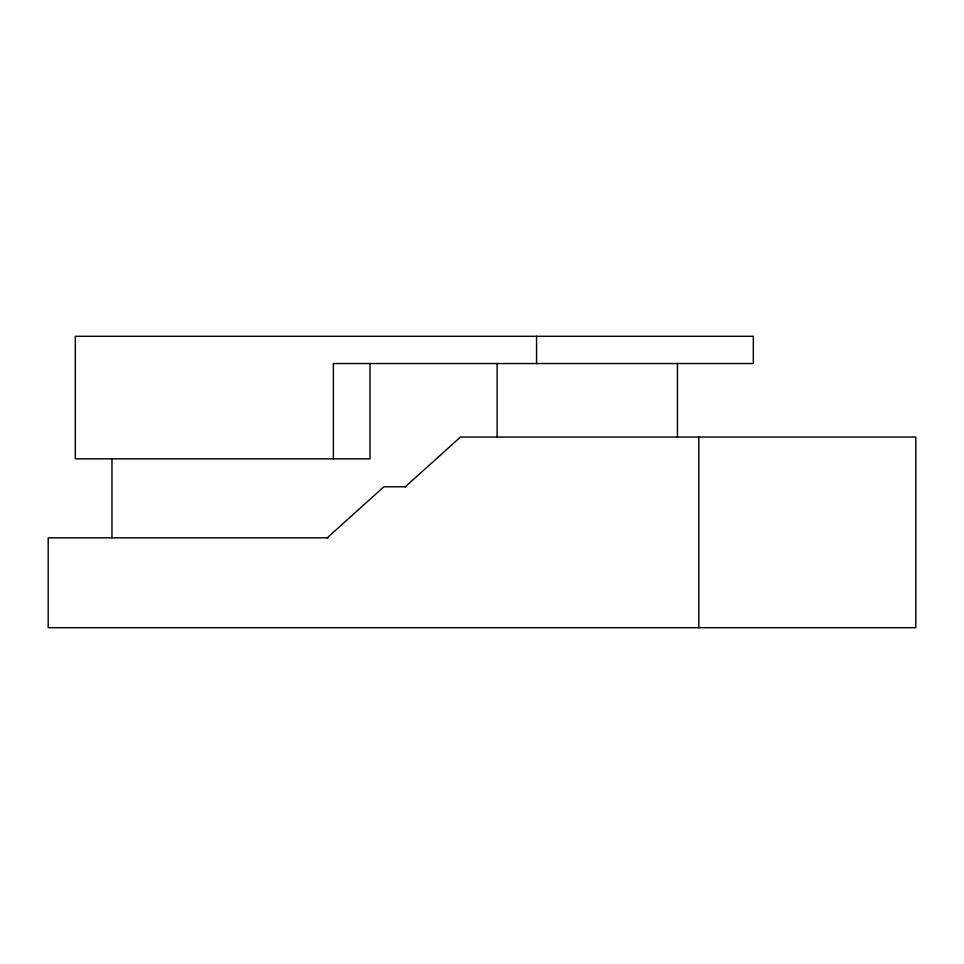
<?xml version="1.0" encoding="UTF-8"?>
<svg xmlns="http://www.w3.org/2000/svg" width="964" height="964" viewBox="0 0 964 964"><rect width="100%" height="100%" fill="white"/><g stroke="black" fill="none" stroke-linecap="round" stroke-linejoin="round"><path stroke-width="1.45" d="M327.206 537.828L383.901 486.772L405.892 486.772M405.278 486.772L460.491 437.066L915.8 437.066L915.8 627.697L48.2 627.697L48.2 537.828L327.868 537.828M698.828 437.066L698.828 627.697M677.451 363.368L677.451 437.066M536.574 336.303L536.574 363.536M497.135 363.536L497.135 437.066M370.019 363.536L370.019 458.852L75.325 458.852L75.325 336.303L753.318 336.303L753.318 363.536L333.375 363.536L333.375 458.852M111.969 458.852L111.969 537.828"/></g></svg>
